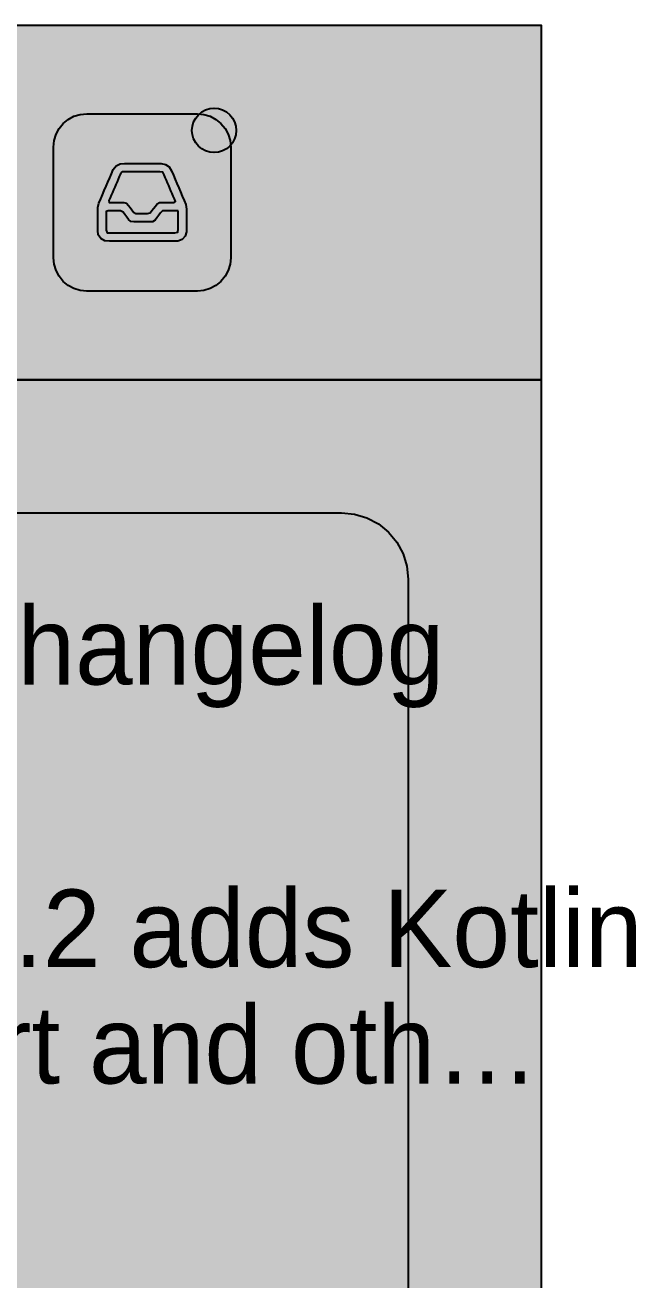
# Model space of a CAD drawing. Extents: x 0 to 2255, y 0 to 8703.
# Drawn here: x 1186.9 to 1297.1, y 8476.6 to 8703 of the extents above; entities that cross this region are included whole.
import ezdxf

# ---------------------------------------------------------------- set-up
doc = ezdxf.new("R2010")
doc.units = 0

msp = doc.modelspace()

# ---------------------------------------------------------------- hatches: boundary and pattern name
at = {"true_color": 0x0d1117}
for points in [[(0, 8703), (1280, 8703), (1280, 0.44), (0, 0.44)], [(0, 8639), (1280, 8639), (1280, 0.44), (0, 0.44)], [(1040.03, 8615), (1244, 8615), (1244, 8615), (1246.34, 8614.77), (1248.59, 8614.09), (1250.67, 8612.98), (1252.49, 8611.49), (1253.98, 8609.67), (1255.09, 8607.59), (1255.77, 8605.34), (1256, 8603), (1256, 8256), (1256, 8256), (1255.77, 8253.66), (1255.09, 8251.41), (1253.98, 8249.33), (1252.49, 8247.51), (1250.67, 8246.02), (1248.59, 8244.91), (1246.34, 8244.23), (1244, 8244), (1040.03, 8244), (1040.03, 8244), (1037.69, 8244.23), (1035.44, 8244.91), (1033.36, 8246.02), (1031.55, 8247.51), (1030.05, 8249.33), (1028.94, 8251.41), (1028.26, 8253.66), (1028.03, 8256), (1028.03, 8603), (1028.03, 8603), (1028.26, 8605.34), (1028.94, 8607.59), (1030.05, 8609.67), (1031.55, 8611.49), (1033.36, 8612.98), (1035.44, 8614.09), (1037.69, 8614.77), (1040.03, 8615)]]:
    msp.add_hatch(color=256, dxfattribs=at).paths.add_polyline_path(points, flags=0)
at = {"true_color": 0x010409}
for points in [[(0, 8703), (1280, 8703), (1280, 8639), (0, 8639)], [(0, 8639), (1280, 8639), (1280, 0.44), (0, 0.44)]]:
    msp.add_hatch(color=256, dxfattribs=at).paths.add_polyline_path(points, flags=0)
at = {"true_color": 0x4493f8}
msp.add_hatch(color=256, dxfattribs=at).paths.add_polyline_path([(1221, 8688), (1221, 8688), (1221, 8688), (1221.78, 8687.92), (1222.53, 8687.7), (1223.22, 8687.33), (1223.83, 8686.83), (1224.33, 8686.22), (1224.7, 8685.53), (1224.92, 8684.78), (1225, 8684), (1225, 8684), (1225, 8684), (1224.92, 8683.22), (1224.7, 8682.47), (1224.33, 8681.78), (1223.83, 8681.17), (1223.22, 8680.67), (1222.53, 8680.3), (1221.78, 8680.08), (1221, 8680), (1221, 8680), (1221, 8680), (1220.22, 8680.08), (1219.47, 8680.3), (1218.78, 8680.67), (1218.17, 8681.17), (1217.67, 8681.78), (1217.3, 8682.47), (1217.08, 8683.22), (1217, 8684), (1217, 8684), (1217, 8684), (1217.08, 8684.78), (1217.3, 8685.53), (1217.67, 8686.22), (1218.17, 8686.83), (1218.78, 8687.33), (1219.47, 8687.7), (1220.22, 8687.92), (1221, 8688)], flags=0)
at = {"true_color": 0x9198a1}
h = msp.add_hatch(color=256, dxfattribs=at)
h.paths.add_polyline_path([(1202.8, 8676.94), (1203.29, 8677.6), (1204.02, 8677.96), (1204.84, 8678), (1205.67, 8678), (1206.49, 8678), (1207.32, 8678), (1208.14, 8678), (1208.97, 8678), (1209.79, 8678), (1210.62, 8678), (1211.44, 8678), (1212.25, 8677.87), (1212.91, 8677.4), (1213.31, 8676.68), (1213.64, 8675.92), (1213.96, 8675.16), (1214.29, 8674.41), (1214.61, 8673.65), (1214.94, 8672.89), (1215.26, 8672.13), (1215.59, 8671.37), (1215.91, 8670.62), (1216, 8669.8), (1216, 8668.98), (1216, 8668.16), (1216, 8667.33), (1216, 8666.51), (1216, 8665.68), (1215.78, 8664.89), (1215.22, 8664.29), (1214.46, 8664.01), (1213.63, 8664), (1212.81, 8664), (1211.98, 8664), (1211.16, 8664), (1210.33, 8664), (1209.51, 8664), (1208.68, 8664), (1207.86, 8664), (1207.03, 8664), (1206.21, 8664), (1205.38, 8664), (1204.56, 8664), (1203.73, 8664), (1202.91, 8664), (1202.09, 8664), (1201.27, 8664.07), (1200.56, 8664.47), (1200.1, 8665.15), (1200, 8665.96), (1200, 8666.79), (1200, 8667.61), (1200, 8668.44), (1200, 8669.26), (1200, 8670.09), (1200.2, 8670.88), (1200.53, 8671.63), (1200.85, 8672.39), (1201.18, 8673.15), (1201.5, 8673.91), (1201.83, 8674.67), (1202.15, 8675.42), (1202.48, 8676.18), (1202.8, 8676.94)], flags=0)
h.paths.add_polyline_path([(1204.41, 8676.5), (1204.09, 8676.14), (1203.88, 8675.65), (1203.68, 8675.17), (1203.47, 8674.69), (1203.26, 8674.21), (1203.06, 8673.73), (1202.85, 8673.25), (1202.64, 8672.77), (1202.44, 8672.28), (1202.23, 8671.8), (1202.02, 8671.32), (1202.06, 8671), (1202.58, 8671), (1203.11, 8671), (1203.63, 8671), (1204.16, 8671), (1204.68, 8671), (1205.18, 8670.87), (1205.52, 8670.47), (1205.83, 8670.06), (1206.15, 8669.64), (1206.46, 8669.22), (1206.88, 8669), (1207.4, 8669), (1207.92, 8669), (1208.45, 8669), (1208.97, 8669), (1209.45, 8669.1), (1209.76, 8669.52), (1210.08, 8669.93), (1210.39, 8670.35), (1210.71, 8670.77), (1211.17, 8671), (1211.69, 8671), (1212.22, 8671), (1212.74, 8671), (1213.26, 8671), (1213.79, 8671), (1214.04, 8671.18), (1213.83, 8671.66), (1213.62, 8672.14), (1213.42, 8672.63), (1213.21, 8673.11), (1213, 8673.59), (1212.8, 8674.07), (1212.59, 8674.55), (1212.38, 8675.03), (1212.18, 8675.51), (1211.97, 8676), (1211.73, 8676.46), (1211.22, 8676.5), (1210.69, 8676.5), (1210.17, 8676.5), (1209.65, 8676.5), (1209.12, 8676.5), (1208.6, 8676.5), (1208.08, 8676.5), (1207.55, 8676.5), (1207.03, 8676.5), (1206.5, 8676.5), (1205.98, 8676.5), (1205.46, 8676.5), (1204.93, 8676.5), (1204.41, 8676.5)], flags=0)
h.paths.add_polyline_path([(1214.5, 8669.5), (1213.94, 8669.5), (1213.39, 8669.5), (1212.83, 8669.5), (1212.27, 8669.5), (1211.71, 8669.5), (1211.34, 8669.12), (1211.01, 8668.68), (1210.67, 8668.23), (1210.34, 8667.79), (1209.87, 8667.51), (1209.31, 8667.5), (1208.76, 8667.5), (1208.2, 8667.5), (1207.64, 8667.5), (1207.08, 8667.5), (1206.53, 8667.5), (1205.98, 8667.55), (1205.56, 8667.91), (1205.23, 8668.36), (1204.9, 8668.81), (1204.56, 8669.25), (1204.13, 8669.5), (1203.57, 8669.5), (1203.01, 8669.5), (1202.45, 8669.5), (1201.9, 8669.5), (1201.5, 8669.34), (1201.5, 8668.78), (1201.5, 8668.23), (1201.5, 8667.67), (1201.5, 8667.11), (1201.5, 8666.55), (1201.5, 8666), (1201.67, 8665.51), (1202.23, 8665.5), (1202.78, 8665.5), (1203.34, 8665.5), (1203.9, 8665.5), (1204.46, 8665.5), (1205.01, 8665.5), (1205.57, 8665.5), (1206.13, 8665.5), (1206.69, 8665.5), (1207.24, 8665.5), (1207.8, 8665.5), (1208.36, 8665.5), (1208.92, 8665.5), (1209.47, 8665.5), (1210.03, 8665.5), (1210.59, 8665.5), (1211.15, 8665.5), (1211.7, 8665.5), (1212.26, 8665.5), (1212.82, 8665.5), (1213.38, 8665.5), (1213.93, 8665.5), (1214.46, 8665.61), (1214.5, 8666.16), (1214.5, 8666.71), (1214.5, 8667.27), (1214.5, 8667.83), (1214.5, 8668.39), (1214.5, 8668.94), (1214.5, 8669.5)], flags=0)

# ---------------------------------------------------------------- linework, layer by layer
at = {"true_color": 0x0d1117}
for points in [[(0, 8703), (1280, 8703), (1280, 0.44), (0, 0.44)], [(0, 8639), (1280, 8639), (1280, 0.44), (0, 0.44)]]:
    msp.add_lwpolyline(points, close=True, dxfattribs=at)
at = {"true_color": 0x010409}
for points in [[(0, 8703), (1280, 8703), (1280, 8639), (0, 8639)], [(0, 8639), (1280, 8639), (1280, 0.44), (0, 0.44)]]:
    msp.add_lwpolyline(points, close=True, dxfattribs=at)
at = {"true_color": 0x3d444d}
msp.add_lwpolyline([(1198, 8687), (1218, 8687), (1218, 8687), (1219.17, 8686.88), (1220.3, 8686.54), (1221.33, 8685.99), (1222.24, 8685.24), (1222.99, 8684.33), (1223.54, 8683.3), (1223.88, 8682.17), (1224, 8681), (1224, 8661), (1224, 8661), (1223.88, 8659.83), (1223.54, 8658.7), (1222.99, 8657.67), (1222.24, 8656.76), (1221.33, 8656.01), (1220.3, 8655.46), (1219.17, 8655.12), (1218, 8655), (1198, 8655), (1198, 8655), (1196.83, 8655.12), (1195.7, 8655.46), (1194.67, 8656.01), (1193.76, 8656.76), (1193.01, 8657.67), (1192.46, 8658.7), (1192.12, 8659.83), (1192, 8661), (1192, 8681), (1192, 8681), (1192.12, 8682.17), (1192.46, 8683.3), (1193.01, 8684.33), (1193.76, 8685.24), (1194.67, 8685.99), (1195.7, 8686.54), (1196.83, 8686.88), (1198, 8687)], close=True, dxfattribs=at)
at = {"true_color": 0x4493f8}
msp.add_lwpolyline([(1221, 8688), (1221, 8688), (1221, 8688), (1221.78, 8687.92), (1222.53, 8687.7), (1223.22, 8687.33), (1223.83, 8686.83), (1224.33, 8686.22), (1224.7, 8685.53), (1224.92, 8684.78), (1225, 8684), (1225, 8684), (1225, 8684), (1224.92, 8683.22), (1224.7, 8682.47), (1224.33, 8681.78), (1223.83, 8681.17), (1223.22, 8680.67), (1222.53, 8680.3), (1221.78, 8680.08), (1221, 8680), (1221, 8680), (1221, 8680), (1220.22, 8680.08), (1219.47, 8680.3), (1218.78, 8680.67), (1218.17, 8681.17), (1217.67, 8681.78), (1217.3, 8682.47), (1217.08, 8683.22), (1217, 8684), (1217, 8684), (1217, 8684), (1217.08, 8684.78), (1217.3, 8685.53), (1217.67, 8686.22), (1218.17, 8686.83), (1218.78, 8687.33), (1219.47, 8687.7), (1220.22, 8687.92), (1221, 8688)], close=True, dxfattribs=at)
at = {"true_color": 0x9198a1}
for points in [[(1202.8, 8676.94), (1203.29, 8677.6), (1204.02, 8677.96), (1204.84, 8678), (1205.67, 8678), (1206.49, 8678), (1207.32, 8678), (1208.14, 8678), (1208.97, 8678), (1209.79, 8678), (1210.62, 8678), (1211.44, 8678), (1212.25, 8677.87), (1212.91, 8677.4), (1213.31, 8676.68), (1213.64, 8675.92), (1213.96, 8675.16), (1214.29, 8674.41), (1214.61, 8673.65), (1214.94, 8672.89), (1215.26, 8672.13), (1215.59, 8671.37), (1215.91, 8670.62), (1216, 8669.8), (1216, 8668.98), (1216, 8668.16), (1216, 8667.33), (1216, 8666.51), (1216, 8665.68), (1215.78, 8664.89), (1215.22, 8664.29), (1214.46, 8664.01), (1213.63, 8664), (1212.81, 8664), (1211.98, 8664), (1211.16, 8664), (1210.33, 8664), (1209.51, 8664), (1208.68, 8664), (1207.86, 8664), (1207.03, 8664), (1206.21, 8664), (1205.38, 8664), (1204.56, 8664), (1203.73, 8664), (1202.91, 8664), (1202.09, 8664), (1201.27, 8664.07), (1200.56, 8664.47), (1200.1, 8665.15), (1200, 8665.96), (1200, 8666.79), (1200, 8667.61), (1200, 8668.44), (1200, 8669.26), (1200, 8670.09), (1200.2, 8670.88), (1200.53, 8671.63), (1200.85, 8672.39), (1201.18, 8673.15), (1201.5, 8673.91), (1201.83, 8674.67), (1202.15, 8675.42), (1202.48, 8676.18), (1202.8, 8676.94)], [(1204.41, 8676.5), (1204.09, 8676.14), (1203.88, 8675.65), (1203.68, 8675.17), (1203.47, 8674.69), (1203.26, 8674.21), (1203.06, 8673.73), (1202.85, 8673.25), (1202.64, 8672.77), (1202.44, 8672.28), (1202.23, 8671.8), (1202.02, 8671.32), (1202.06, 8671), (1202.58, 8671), (1203.11, 8671), (1203.63, 8671), (1204.16, 8671), (1204.68, 8671), (1205.18, 8670.87), (1205.52, 8670.47), (1205.83, 8670.06), (1206.15, 8669.64), (1206.46, 8669.22), (1206.88, 8669), (1207.4, 8669), (1207.92, 8669), (1208.45, 8669), (1208.97, 8669), (1209.45, 8669.1), (1209.76, 8669.52), (1210.08, 8669.93), (1210.39, 8670.35), (1210.71, 8670.77), (1211.17, 8671), (1211.69, 8671), (1212.22, 8671), (1212.74, 8671), (1213.26, 8671), (1213.79, 8671), (1214.04, 8671.18), (1213.83, 8671.66), (1213.62, 8672.14), (1213.42, 8672.63), (1213.21, 8673.11), (1213, 8673.59), (1212.8, 8674.07), (1212.59, 8674.55), (1212.38, 8675.03), (1212.18, 8675.51), (1211.97, 8676), (1211.73, 8676.46), (1211.22, 8676.5), (1210.69, 8676.5), (1210.17, 8676.5), (1209.65, 8676.5), (1209.12, 8676.5), (1208.6, 8676.5), (1208.08, 8676.5), (1207.55, 8676.5), (1207.03, 8676.5), (1206.5, 8676.5), (1205.98, 8676.5), (1205.46, 8676.5), (1204.93, 8676.5), (1204.41, 8676.5)], [(1214.5, 8669.5), (1213.94, 8669.5), (1213.39, 8669.5), (1212.83, 8669.5), (1212.27, 8669.5), (1211.71, 8669.5), (1211.34, 8669.12), (1211.01, 8668.68), (1210.67, 8668.23), (1210.34, 8667.79), (1209.87, 8667.51), (1209.31, 8667.5), (1208.76, 8667.5), (1208.2, 8667.5), (1207.64, 8667.5), (1207.08, 8667.5), (1206.53, 8667.5), (1205.98, 8667.55), (1205.56, 8667.91), (1205.23, 8668.36), (1204.9, 8668.81), (1204.56, 8669.25), (1204.13, 8669.5), (1203.57, 8669.5), (1203.01, 8669.5), (1202.45, 8669.5), (1201.9, 8669.5), (1201.5, 8669.34), (1201.5, 8668.78), (1201.5, 8668.23), (1201.5, 8667.67), (1201.5, 8667.11), (1201.5, 8666.55), (1201.5, 8666), (1201.67, 8665.51), (1202.23, 8665.5), (1202.78, 8665.5), (1203.34, 8665.5), (1203.9, 8665.5), (1204.46, 8665.5), (1205.01, 8665.5), (1205.57, 8665.5), (1206.13, 8665.5), (1206.69, 8665.5), (1207.24, 8665.5), (1207.8, 8665.5), (1208.36, 8665.5), (1208.92, 8665.5), (1209.47, 8665.5), (1210.03, 8665.5), (1210.59, 8665.5), (1211.15, 8665.5), (1211.7, 8665.5), (1212.26, 8665.5), (1212.82, 8665.5), (1213.38, 8665.5), (1213.93, 8665.5), (1214.46, 8665.61), (1214.5, 8666.16), (1214.5, 8666.71), (1214.5, 8667.27), (1214.5, 8667.83), (1214.5, 8668.39), (1214.5, 8668.94), (1214.5, 8669.5)]]:
    msp.add_lwpolyline(points, close=True, dxfattribs=at)
at = {"true_color": 0x3d444d}
msp.add_lwpolyline([(1028.03, 8256), (1028.03, 8603), (1028.03, 8603), (1028.26, 8605.34), (1028.94, 8607.59), (1030.05, 8609.67), (1031.55, 8611.49), (1033.36, 8612.98), (1035.44, 8614.09), (1037.69, 8614.77), (1040.03, 8615), (1040.03, 8615), (1244, 8615), (1244, 8615), (1246.34, 8614.77), (1248.59, 8614.09), (1250.67, 8612.98), (1252.49, 8611.49), (1253.98, 8609.67), (1255.09, 8607.59), (1255.77, 8605.34), (1256, 8603), (1256, 8256)], dxfattribs=at)

# ---------------------------------------------------------------- texts
at = {"true_color": 0xf0f6fc}
for s, p in [('Latest from our changelog', (1045.03, 8584)), ('CodeQL 2.25.2 adds Kotlin', (1073.53, 8533)), ('2.3.20 support and oth…', (1073.53, 8512))]:
    msp.add_text(s, height=14, dxfattribs=at).set_placement(p)

doc.saveas('drawing.dxf')
